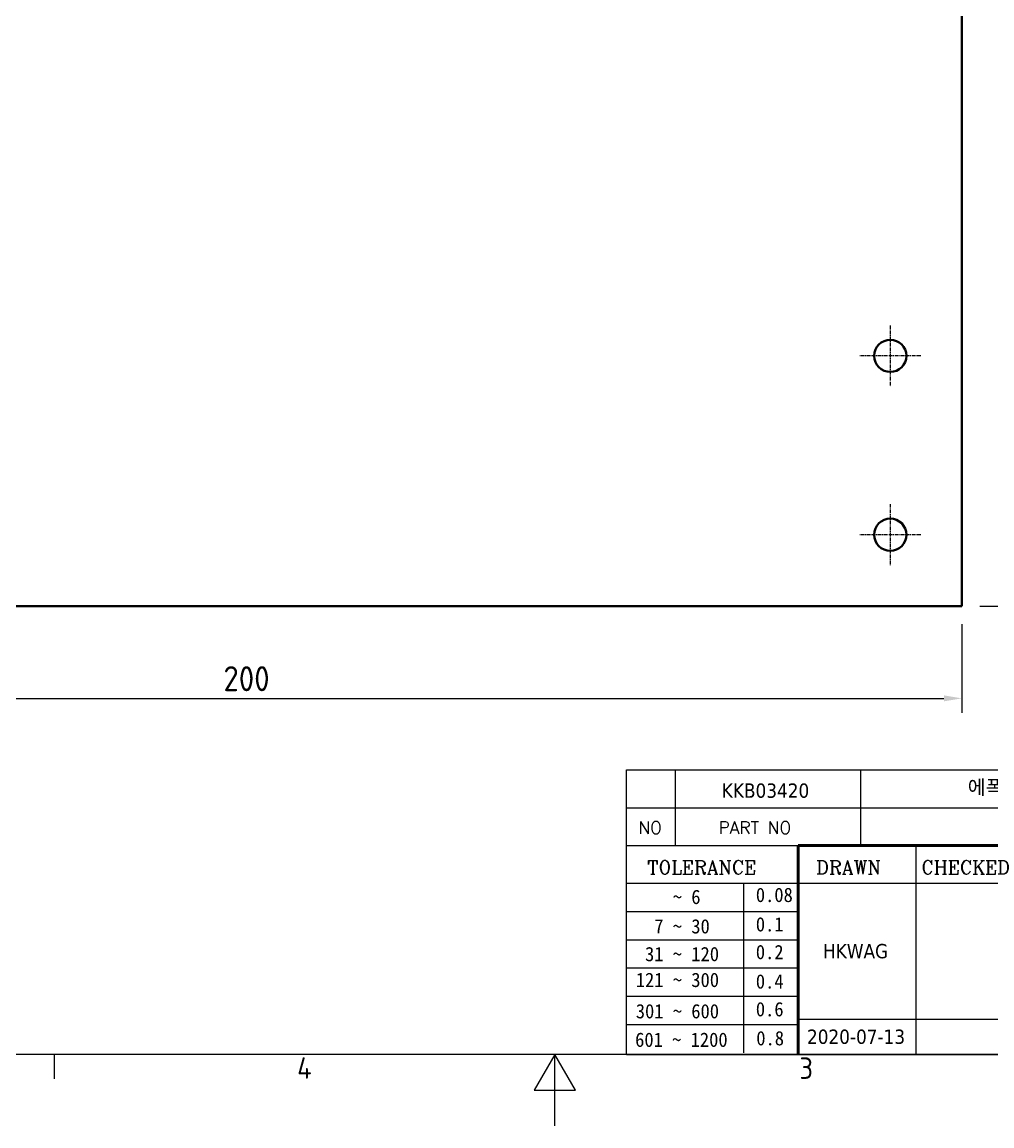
# Model space of a CAD drawing. Header units: millimetres. Extents: x 0 to 420, y 0 to 297.
# Drawn here: x 135.5 to 271.1, y 0 to 154.4 of the extents above; entities that cross this region are included whole.
import ezdxf
from ezdxf.enums import TextEntityAlignment as Align

# ---------------------------------------------------------------- set-up
doc = ezdxf.new("R2010")
doc.units = ezdxf.units.MM
doc.linetypes.add('CHAIN', pattern=[0.7087, 0.4724, -0.0591, 0.1181, -0.0591])
doc.layers.get('0').update_dxf_attribs({"color": 3, "lineweight": 25, "true_color": 0x00ff00})
for name, color, linetype, lineweight, true_color in [('가시적인 것(ISO)', 3, 'Continuous', 40, 0x00ff00), ('제목(ISO)', 5, 'Continuous', 50, 0x0000ff), ('중심 표식(ISO)', 1, 'Continuous', 25, 0xff0000), ('치수(ISO)', 2, 'Continuous', 25, 0xffff00)]:
    doc.layers.add(name, color=color, linetype=linetype, lineweight=lineweight, true_color=true_color)
doc.layers.add('경계(ISO)', color=7, linetype='Continuous', lineweight=25)
doc.layers.add('해치(ISO)', color=7, linetype='Continuous', lineweight=18)
doc.styles.add('HAN_291', font='')
doc.styles.add('HAN_370', font='', dxfattribs={"width": 2})
doc.styles.add('RC_284', font='ROMANC.shx')
doc.styles.add('RC_287', font='ROMANC.shx')
doc.styles.add('RC_292', font='ROMANC.shx')
doc.styles.add('ROMANT_294', font='romant.shx')
doc.styles.add('문자 텍스트_PSTEK_POSCO', font='isocp.shx')
doc.styles.add('치수 텍스트_PSTEK_POSCO', font='isocp.shx')
doc.styles.add('텍스트 스타일198', font='tahoma.ttf')
doc.styles.add('텍스트 스타일333', font='ROMANC.shx', dxfattribs={"width": 0.800000011920929})
doc.styles.get('HAN_291').set_extended_font_data('GulimChe')
doc.styles.get('HAN_370').set_extended_font_data('GulimChe')
doc.dimstyles.new('치수_PSTEK_POSCO', dxfattribs={"dimtxt": 3.5, "dimasz": 2.5, "dimexe": 2, "dimexo": 2.5, "dimgap": 1, "dimtad": 1, "dimrnd": 1e-08, "dimdsep": 46, "dimtxsty": '치수 텍스트_PSTEK_POSCO', "dimcen": 0.09, "dimdle": 10, "dimclrd": 7, "dimclre": 7, "dimclrt": 2, "dimadec": 1, "dimazin": 2, "dimtfac": 1, "dimtmove": 0, "dimatfit": 3, "dimfxl": 1, "dimtolj": 1, "dimlwd": -1, "dimlwe": -1, "dimarcsym": 0})

# ---------------------------------------------------------------- blocks, each defined once
blk = doc.blocks.new('경계 Default Border')
at = {"layer": '경계(ISO)'}
blk.add_line((140, 10), (140, 6.599999666213989), dxfattribs=at)
at = {"layer": '경계(ISO)', "flags": 128}
for points in [[(10, 10), (10, 287.0000076293945), (410, 287.0000076293945), (410, 10), (10, 10)], [(210, 0), (210, 10), (207.1132469177246, 5), (212.8867530822754, 5), (210, 10)]]:
    blk.add_lwpolyline(points, dxfattribs=at)
at = {"layer": '경계(ISO)', "color": 2, "true_color": 0xffff00, "char_height": 3.00000011920929, "attachment_point": 7, "style": '문자 텍스트_PSTEK_POSCO'}
for s, insert in [('4', (173.9734701308116, 6.59999988079071)), ('3', (244.1685395229535, 6.57139439638704))]:
    blk.add_mtext(s, dxfattribs=dict(at, insert=insert))
blk = doc.blocks.new('제목 블록 PSTEK')
at = {"true_color": 0x848484}
for points in [[(317.2195697678507, 17.0593801673321), (322.0326348870767, 21.62682475217465), (322.2781991042243, 21.94392121864296), (317.0471853425802, 16.97985676345368), (318.7512090904202, 16.1899260703855), (316.0018030350395, 12.71868385740789), (316.3356552234328, 13.00206718743325), (318.9235935156908, 16.2694494742633)], [(324.6615819988275, 19.45905590879572), (325.4196460989604, 19.45905590879572), (325.4196460989604, 20.11051724484596), (325.2419748254881, 20.11051724484596), (325.2419748254881, 19.60711530335299), (324.4839107253602, 19.60711530335299), (324.4839107253602, 15.3430047401139), (322.1623394187076, 15.3430047401139), (322.1623394187076, 15.19494534555726), (324.6615819988275, 15.19494534555726)], [(328.2914414389548, 19.45905590879572), (329.4054050004294, 19.45905590879572), (329.4054050004294, 20.11051724484596), (329.2277337269622, 20.11051724484596), (329.2277337269622, 19.60711530335299), (328.1137701654877, 19.60711530335299), (328.1137701654877, 18.25543873810179), (328.2914414389548, 18.25543873810179)], [(332.5088862584528, 20.1105172448466), (332.3312149849806, 20.1105172448466), (332.3312149849806, 18.99741471888368), (332.5088862584528, 19.11081371413894)], [(335.6156307331414, 20.11051724484596), (335.2535118015555, 20.11051724484596), (334.2514536401189, 19.30614745124769), (335.4855464857051, 15.3430047401139), (333.1954852176545, 15.3430047401139), (333.2478643833523, 15.19494534555726), (335.6632177591723, 15.19494534555726), (334.4291249135862, 19.15808805669106)], [(321.9846681452406, 19.60711530335299), (321.4042753185749, 19.60711530335299), (321.4042753185749, 19.45905590879572), (321.9846681452406, 19.45905590879572)], [(328.2914414389548, 17.41554667867274), (329.4054050004294, 17.41554667867274), (329.4054050004294, 18.10737934354514), (329.2277337269622, 18.10737934354514), (329.2277337269622, 17.56360607323003), (328.1137701654877, 17.56360607323003), (328.1137701654877, 15.9944660761648), (328.2914414389548, 15.9944660761648)], [(332.5088862584528, 16.92964231796647), (332.3312149849806, 17.43186301645164), (332.3312149849806, 15.3430047401139), (330.0369607660135, 15.3430047401139), (330.0369607660135, 15.19494534555726), (332.5088862584528, 15.19494534555726)], [(329.5356972676428, 15.8464066816075), (329.3580259941756, 15.8464066816075), (329.3580259941756, 15.3430047401139), (325.8342124037171, 15.3430047401139), (325.8342124037171, 15.19494534555726), (329.5356972676428, 15.19494534555726)]]:
    blk.add_hatch(color=252, dxfattribs=at).paths.add_polyline_path(points)
at = {"true_color": 0x0000ff}
blk.add_hatch(color=5, dxfattribs=at).paths.add_polyline_path([(321.6183518841322, 17.4193704504104), (319.5281351041078, 18.24969419629727), (322.4505835294948, 22.02344462252142), (317.2195697678507, 17.0593801673321), (318.9235935156908, 16.2694494742633), (316.1741874603099, 12.79820726128571)])
at = {"true_color": 0xff0000}
h = blk.add_hatch(color=1, dxfattribs=at)
edge = h.paths.add_edge_path(flags=0)
edge.add_line((314.2242174273352, 19.60711530335299), (314.2242174273352, 17.00126995915134))
edge.add_line((314.2242174273352, 17.00126995915134), (314.3485873187598, 17.00126995915134))
edge.add_arc((314.3485873187598, 17.6527312952023), 0.6514613360509371, 270, 360)
edge.add_line((315.0000486548106, 17.6527312952023), (315.0000486548106, 18.95565396730211))
edge.add_arc((314.3485873187598, 18.95565396730212), 0.6514613360508712, 0, 90)
edge.add_line((314.3485873187598, 19.60711530335299), (314.2242174273352, 19.60711530335299))
edge = h.paths.add_edge_path()
edge.add_arc((314.9847713324306, 18.28938669179658), 1.969189947606664, 269.9999999999959, 450)
edge.add_line((314.9847713324306, 20.25857663940318), (311.7664314776902, 20.25857663940324))
edge.add_line((311.7664314776902, 20.25857663940324), (311.7664314776902, 15.3430047401139))
edge.add_line((311.7664314776902, 15.3430047401139), (314.2242174273352, 15.3430047401139))
edge.add_line((314.2242174273352, 15.3430047401139), (314.2242174273352, 16.32019674418991))
edge.add_line((314.2242174273352, 16.32019674418991), (314.9847713324307, 16.32019674418991))
for points in [[(324.4839107253602, 19.60711530335299), (325.2419748254881, 19.60711530335299), (325.2419748254881, 20.25857663940324), (321.2266040451076, 20.25857663940324), (321.2266040451076, 19.60711530335299), (321.9846681452406, 19.60711530335299), (321.9846681452406, 15.3430047401139), (324.4839107253602, 15.3430047401139)], [(329.2277337269622, 20.25857663940324), (325.65654113025, 20.25857663940324), (325.65654113025, 15.3430047401139), (329.3580259941756, 15.3430047401139), (329.3580259941756, 15.9944660761648), (328.1137701654877, 15.9944660761648), (328.1137701654877, 17.56360607323003), (329.2277337269622, 17.56360607323003), (329.2277337269622, 18.25543873810179), (328.1137701654877, 18.25543873810179), (328.1137701654877, 19.60711530335299), (329.2277337269622, 19.60711530335299)], [(332.3312149849806, 20.25857663940324), (329.8592894925411, 20.25857663940324), (329.8592894925411, 15.3430047401139), (332.3312149849806, 15.3430047401139), (332.3312149849806, 17.4318630164523), (333.0701931098801, 15.3430047401139), (335.4855464857051, 15.3430047401139), (334.2514536401189, 19.30614745124769), (335.4379594596742, 20.25857663940324), (334.3071782107978, 20.25857663940324), (332.3312149849806, 18.99741471888304)]]:
    blk.add_hatch(color=1, dxfattribs=at).paths.add_polyline_path(points)
at = {"true_color": 0x848484}
h = blk.add_hatch(color=252, dxfattribs=at)
edge = h.paths.add_edge_path()
edge.add_arc((314.9847713324309, 18.28938669179657), 1.969189947606666, 270, 406.8278729790604)
edge.add_arc((315.1624426058984, 18.1413272972396), 1.969189947606962, -90, 53.560984836317004, ccw=False)
edge.add_line((315.1624426058984, 16.17213734963263), (314.4018887008024, 16.17213734963263))
edge.add_line((314.4018887008024, 16.17213734963263), (314.4018887008024, 15.19494534555726))
edge.add_line((314.4018887008024, 15.19494534555726), (311.9441027511573, 15.19494534555726))
edge.add_line((311.9441027511573, 15.19494534555726), (311.9441027511573, 15.3430047401139))
edge.add_line((311.9441027511573, 15.3430047401139), (314.2242174273352, 15.3430047401139))
edge.add_line((314.2242174273352, 15.3430047401139), (314.2242174273352, 16.32019674418991))
edge.add_line((314.2242174273352, 16.32019674418991), (314.9847713324309, 16.32019674418991))
h = blk.add_hatch(color=252, dxfattribs=at)
edge = h.paths.add_edge_path()
edge.add_line((314.4018887008024, 19.45905590879572), (314.5262585922315, 19.45905590879572))
edge.add_arc((314.5262585922314, 18.80759457274939), 0.6514613360463194, 60.4189348879147, 90.00000000000318, ccw=False)
edge.add_arc((314.3485873187602, 18.95565396730057), 0.6514613360524251, 39.96992292766206, 90.00000000009999)
edge.add_line((314.3485873187591, 19.60711530335307), (314.2242174273352, 19.60711530335298))
edge.add_line((314.2242174273352, 19.60711530335299), (314.2242174273352, 17.00126995915134))
edge.add_line((314.2242174273352, 17.00126995915134), (314.3485873187591, 17.00126995915134))
edge.add_arc((314.3485873187568, 17.652731295233), 0.6514613360816299, 270.0000000002, 274.6930825552478)
edge.add_line((314.4018887008024, 17.0034541317032), (314.4018887008024, 19.45905590879572))
at = {"layer": '해치(ISO)', "true_color": 0x27d1fc}
h = blk.add_hatch(color=140, dxfattribs=at)
edge = h.paths.add_edge_path()
edge.add_ellipse((330.3660919371412, 20.15576403068321), major_axis=(9.100907360794343, 0), ratio=0.4069904968023172, start_angle=301.3098473703837, end_angle=507.7436900681698)
edge.add_ellipse((331.5340919371412, 20.4634168429492), major_axis=(-9.82350664112931, 0), ratio=0.3942600559756514, start_angle=111.51207141178469, end_angle=334.47025347086895, ccw=False)
edge.add_line((335.1363447531188, 16.8601935978785), (335.0955236905705, 16.99119398620872))
at = {"color": 180, "true_color": 0x3f00ff}
for p, q in [((182.475792979055, 11.79100474011392), (182.4757929790549, 51.56524660363496)), ((182.4757929790549, 51.56524660363496), (372.4757929537551, 51.56524660363496)), ((189.2651435055721, 51.56524660363496), (189.2651435055722, 41.00524660363494)), ((215.2152739891528, 41.00524660363494), (215.2152739891528, 51.56524660363496)), ((280.8758854511282, 51.56524660363496), (280.8758854511282, 41.00524660363494)), ((310.0881549537552, 51.56524660363496), (310.0881549537553, 41.00524660363494)), ((316.9044520275131, 51.56524660363496), (316.9044520275127, 41.00524660363494)), ((338.4566026226726, 51.56524660363496), (338.4566026226727, 41.00524660363494)), ((372.4757929537551, 51.56524660363496), (372.4757929537551, 11.79100474011389)), ((182.475792979055, 46.2852466036349), (372.4757929537551, 46.28524660363492)), ((182.475792979055, 41.00524660363493), (206.451475290024, 41.00524660363493)), ((222.9401812389276, 11.79100474011392), (222.9401812389276, 41.00524660363494)), ((239.4288871878316, 11.79100474011392), (239.4288871878316, 41.00524660363494)), ((255.9175931367356, 11.79100474011392), (255.9175931367356, 41.00524660363494)), ((268.6918866058747, 41.00524660363494), (268.6918866058747, 30.44524660363498)), ((280.8758854511282, 41.00524660363494), (280.8758854511282, 25.16524660363502)), ((310.088154953755, 41.00524660363494), (310.088154953755, 11.79100474011392)), ((182.475792979055, 35.72524660363497), (206.451475290024, 35.72524660363497)), ((198.8621818849491, 12.02524660363491), (198.8621818849491, 35.72524660363497)), ((206.451475290024, 35.72524660363497), (372.4757929537551, 35.72524660363497)), ((182.475792979055, 31.77524660363492), (206.451475290024, 31.77524660363492)), ((255.917593136736, 30.44524660363498), (372.4757929537552, 30.44524660363501)), ((182.475792979055, 27.82524660363487), (206.451475290024, 27.82524660363487)), ((255.9175931367359, 25.16524660363502), (372.4757929537552, 25.165246603635)), ((268.6918866058744, 25.16524660363502), (268.6918866058744, 11.79100474011392)), ((182.475792979055, 23.87524660363505), (206.451475290024, 23.87524660363505)), ((182.475792979055, 19.92524660363478), (206.451475290024, 19.92524660363478)), ((255.9175931367359, 19.88524660363481), (310.0881549537553, 19.88524660363481)), ((182.475792979055, 15.97524660363496), (206.451475290024, 15.97524660363496)), ((206.451475290024, 16.74100474011396), (255.9175931367359, 16.74100474011396)), ((182.475792979055, 11.79100474011392), (372.4757929537551, 11.79100474011389))]:
    blk.add_line(p, q, dxfattribs=at)
at = {"color": 7, "lineweight": 50}
for p, q in [((206.4514752900237, 11.79100474011392), (206.4514752900237, 41.00524660363494)), ((206.451475290024, 41.00524660363494), (372.4757929537551, 41.00524660363496))]:
    blk.add_line(p, q, dxfattribs=at)
at = {"color": 7}
for p, q in [((322.2781991042243, 21.94392121864296), (317.0471853425802, 16.97985676345368)), ((322.4505835294948, 22.02344462252142), (317.2195697678507, 17.0593801673321)), ((317.2195697678507, 17.0593801673321), (322.0326348870767, 21.62682475217465)), ((319.5281351041078, 18.24969419629727), (322.4505835294948, 22.02344462252142)), ((322.0326348870767, 21.62682475217465), (322.2781991042243, 21.94392121864296)), ((311.7664314776902, 20.25900474011391), (311.7664314776902, 15.34300474011391)), ((314.9847713324309, 20.25857663940324), (311.7664314776902, 20.25857663940324)), ((314.9847713324309, 20.25857663940324), (311.7664314776902, 20.25857663940324)), ((311.7664314776902, 20.25857663940324), (311.7664314776902, 15.3430047401139)), ((325.2419748254881, 20.25857663940324), (321.2266040451076, 20.25857663940324)), ((321.2266040451076, 20.25857663940324), (321.2266040451076, 19.60711530335299)), ((325.2419748254881, 20.25857663940324), (321.2266040451076, 20.25857663940324)), ((321.2266040451076, 20.25857663940324), (321.2266040451076, 19.60711530335299)), ((325.2419748254881, 19.60711530335299), (325.2419748254881, 20.25857663940324)), ((325.2419748254881, 19.60711530335299), (325.2419748254881, 20.25857663940324)), ((325.4196460989604, 20.11051724484596), (325.2419748254881, 20.11051724484596)), ((325.2419748254881, 20.11051724484596), (325.2419748254881, 19.60711530335299)), ((325.4196460989604, 19.45905590879572), (325.4196460989604, 20.11051724484596)), ((329.2277337269622, 20.25857663940324), (325.65654113025, 20.25857663940324)), ((325.65654113025, 20.25857663940324), (325.65654113025, 15.3430047401139)), ((325.65654113025, 20.25857663940324), (325.65654113025, 15.3430047401139)), ((329.2277337269622, 20.25857663940324), (325.65654113025, 20.25857663940324)), ((329.2277337269622, 19.60711530335299), (329.2277337269622, 20.25857663940324)), ((329.2277337269622, 19.60711530335299), (329.2277337269622, 20.25857663940324)), ((329.4054050004294, 20.11051724484596), (329.2277337269622, 20.11051724484596)), ((329.2277337269622, 20.11051724484596), (329.2277337269622, 19.60711530335299)), ((329.4054050004294, 19.45905590879572), (329.4054050004294, 20.11051724484596)), ((332.3312149849806, 20.25857663940324), (329.8592894925411, 20.25857663940324)), ((329.8592894925411, 20.25857663940324), (329.8592894925411, 15.3430047401139)), ((329.8592894925411, 20.25857663940324), (329.8592894925411, 15.3430047401139)), ((332.3312149849806, 20.25857663940324), (329.8592894925411, 20.25857663940324)), ((334.3071782107978, 20.25857663940324), (332.3312149849806, 18.99741471888304)), ((332.3312149849806, 18.99741471888304), (332.3312149849806, 20.25857663940324)), ((334.3071782107978, 20.25857663940324), (332.3312149849806, 18.99741471888304)), ((332.3312149849806, 18.99741471888304), (332.3312149849806, 20.25857663940324)), ((332.5088862584528, 20.1105172448466), (332.3312149849806, 20.1105172448466)), ((332.3312149849806, 20.1105172448466), (332.3312149849806, 18.99741471888368)), ((332.5088862584528, 19.11081371413894), (332.5088862584528, 20.1105172448466)), ((334.2514536401189, 19.30614745124769), (335.4379594596742, 20.25857663940324)), ((334.2514536401189, 19.30614745124769), (335.4379594596742, 20.25857663940324)), ((335.2535118015555, 20.11051724484596), (334.2514536401189, 19.30614745124769)), ((335.4379594596742, 20.25857663940324), (334.3071782107978, 20.25857663940324)), ((335.4379594596742, 20.25857663940324), (334.3071782107978, 20.25857663940324)), ((334.4291249135862, 19.15808805669104), (335.6156307331414, 20.11051724484596)), ((335.6156307331414, 20.11051724484596), (335.2535118015555, 20.11051724484596)), ((314.2242174273352, 17.00126995915134), (314.2242174273352, 19.60711530335299)), ((314.2242174273352, 19.60711530335299), (314.3485873187591, 19.60711530335299)), ((314.3485873187591, 19.60711530335299), (314.2242174273352, 19.60711530335299)), ((314.2242174273352, 19.60711530335299), (314.2242174273352, 17.00126995915134)), ((314.2242174273352, 17.00126995915134), (314.2242174273352, 19.60711530335299)), ((314.2242174273352, 19.60711530335299), (314.3485873187591, 19.60711530335299)), ((314.4018887008024, 19.45905590879572), (314.5262585922314, 19.45905590879572)), ((314.4018887008024, 17.0034541317032), (314.4018887008024, 19.45905590879572)), ((315.0000486548106, 18.95565396730275), (315.0000486548106, 17.65273129520161)), ((315.0000486548106, 18.95565396730275), (315.0000486548106, 17.65273129520161)), ((321.2266040451076, 19.60711530335299), (321.9846681452406, 19.60711530335299)), ((321.2266040451076, 19.60711530335299), (321.9846681452406, 19.60711530335299)), ((321.4042753185749, 19.60711530335299), (321.4042753185749, 19.45905590879572)), ((321.9846681452406, 19.60711530335299), (321.4042753185749, 19.60711530335299)), ((321.4042753185749, 19.45905590879572), (321.9846681452406, 19.45905590879572)), ((321.9846681452406, 19.60711530335299), (321.9846681452406, 15.3430047401139)), ((321.9846681452406, 19.45905590879572), (321.9846681452406, 19.60711530335299)), ((321.9846681452406, 19.60711530335299), (321.9846681452406, 15.3430047401139)), ((324.4839107253602, 19.60711530335299), (325.2419748254881, 19.60711530335299)), ((324.4839107253602, 15.3430047401139), (324.4839107253602, 19.60711530335299)), ((325.2419748254881, 19.60711530335299), (324.4839107253602, 19.60711530335299)), ((324.4839107253602, 19.60711530335299), (324.4839107253602, 15.3430047401139)), ((324.4839107253602, 19.60711530335299), (325.2419748254881, 19.60711530335299)), ((324.4839107253602, 15.3430047401139), (324.4839107253602, 19.60711530335299)), ((324.6615819988275, 19.45905590879572), (325.4196460989604, 19.45905590879572)), ((324.6615819988275, 15.19494534555726), (324.6615819988275, 19.45905590879572)), ((328.1137701654877, 18.25543873810179), (328.1137701654877, 19.60711530335299)), ((328.1137701654877, 19.60711530335299), (329.2277337269622, 19.60711530335299)), ((329.2277337269622, 19.60711530335299), (328.1137701654877, 19.60711530335299)), ((328.1137701654877, 19.60711530335299), (328.1137701654877, 18.25543873810179)), ((328.1137701654877, 18.25543873810179), (328.1137701654877, 19.60711530335299)), ((328.1137701654877, 19.60711530335299), (329.2277337269622, 19.60711530335299)), ((328.2914414389548, 18.25543873810179), (328.2914414389548, 19.45905590879572)), ((328.2914414389548, 19.45905590879572), (329.4054050004294, 19.45905590879572)), ((332.3312149849806, 18.99741471888368), (332.5088862584528, 19.11081371413894)), ((335.4855464857051, 15.3430047401139), (334.2514536401189, 19.30614745124769)), ((334.2514536401189, 19.30614745124769), (335.4855464857051, 15.3430047401139)), ((335.4855464857051, 15.3430047401139), (334.2514536401189, 19.30614745124769)), ((335.6632177591723, 15.19494534555726), (334.4291249135862, 19.15808805669104)), ((314.3485873187591, 17.00126995915134), (314.2242174273352, 17.00126995915134)), ((314.2242174273352, 17.00126995915134), (314.3485873187591, 17.00126995915134)), ((314.3485873187591, 17.00126995915134), (314.2242174273352, 17.00126995915134)), ((316.1741874603099, 12.79820726128571), (321.6183518841322, 17.4193704504104)), ((317.0471853425802, 16.97985676345368), (318.7512090904202, 16.1899260703855)), ((318.9235935156908, 16.2694494742633), (317.2195697678507, 17.0593801673321)), ((317.2195697678507, 17.0593801673321), (318.9235935156908, 16.2694494742633)), ((321.6183518841322, 17.4193704504104), (319.5281351041078, 18.24969419629727)), ((329.2277337269622, 18.25543873810179), (328.1137701654877, 18.25543873810179)), ((328.1137701654877, 18.25543873810179), (328.2914414389548, 18.25543873810179)), ((329.2277337269622, 18.25543873810179), (328.1137701654877, 18.25543873810179)), ((328.1137701654877, 17.56360607323003), (329.2277337269622, 17.56360607323003)), ((328.1137701654877, 15.9944660761648), (328.1137701654877, 17.56360607323003)), ((329.2277337269622, 17.56360607323003), (328.1137701654877, 17.56360607323003)), ((328.1137701654877, 17.56360607323003), (328.1137701654877, 15.9944660761648)), ((328.1137701654877, 17.56360607323003), (329.2277337269622, 17.56360607323003)), ((328.1137701654877, 15.9944660761648), (328.1137701654877, 17.56360607323003)), ((328.2914414389548, 15.9944660761648), (328.2914414389548, 17.41554667867274)), ((328.2914414389548, 17.41554667867274), (329.4054050004294, 17.41554667867274)), ((329.2277337269622, 17.56360607323003), (329.2277337269622, 18.25543873810179)), ((329.2277337269622, 17.56360607323003), (329.2277337269622, 18.25543873810179)), ((329.4054050004294, 18.10737934354514), (329.2277337269622, 18.10737934354514)), ((329.2277337269622, 18.10737934354514), (329.2277337269622, 17.56360607323003)), ((329.4054050004294, 17.41554667867274), (329.4054050004294, 18.10737934354514)), ((332.3312149849806, 17.4318630164523), (333.0701931098801, 15.3430047401139)), ((332.3312149849806, 15.3430047401139), (332.3312149849806, 17.4318630164523)), ((332.5088862584528, 16.92964231796647), (332.3312149849806, 17.43186301645164)), ((332.3312149849806, 17.43186301645164), (332.3312149849806, 15.3430047401139)), ((332.3312149849806, 17.4318630164523), (333.0701931098801, 15.3430047401139)), ((332.3312149849806, 15.3430047401139), (332.3312149849806, 17.4318630164523)), ((345.0447381189468, 17.50375595811051), (344.9867755289346, 17.689895936919)), ((314.2242174273352, 16.32019674418991), (314.9847713324309, 16.32019674418991)), ((314.2242174273352, 15.3430047401139), (314.2242174273352, 16.32019674418991)), ((314.9847713324309, 16.32019674418991), (314.2242174273352, 16.32019674418991)), ((314.2242174273352, 16.32019674418991), (314.2242174273352, 15.3430047401139)), ((314.2242174273352, 16.32019674418991), (314.9847713324309, 16.32019674418991)), ((314.2242174273352, 15.3430047401139), (314.2242174273352, 16.32019674418991)), ((314.4018887008024, 16.17213734963263), (315.162442605898, 16.17213734963263)), ((314.4018887008024, 15.19494534555726), (314.4018887008024, 16.17213734963263)), ((318.7512090904202, 16.1899260703855), (316.0018030350395, 12.71868385740789)), ((318.9235935156908, 16.2694494742633), (316.1741874603099, 12.79820726128571)), ((316.3356552234328, 13.00206718743325), (318.9235935156908, 16.2694494742633)), ((329.3580259941756, 15.9944660761648), (328.1137701654877, 15.9944660761648)), ((328.1137701654877, 15.9944660761648), (328.2914414389548, 15.9944660761648)), ((329.3580259941756, 15.9944660761648), (328.1137701654877, 15.9944660761648)), ((329.3580259941756, 15.3430047401139), (329.3580259941756, 15.9944660761648)), ((329.3580259941756, 15.3430047401139), (329.3580259941756, 15.9944660761648)), ((329.5356972676428, 15.8464066816075), (329.3580259941756, 15.8464066816075)), ((329.3580259941756, 15.8464066816075), (329.3580259941756, 15.3430047401139)), ((329.5356972676428, 15.19494534555726), (329.5356972676428, 15.8464066816075)), ((332.5088862584528, 15.19494534555726), (332.5088862584528, 16.92964231796647)), ((311.7664314776902, 15.3430047401139), (314.2242174273352, 15.3430047401139)), ((311.7664314776902, 15.3430047401139), (314.2242174273352, 15.3430047401139)), ((314.2242174273352, 15.3430047401139), (311.9441027511573, 15.3430047401139)), ((311.9441027511573, 15.3430047401139), (311.9441027511573, 15.19494534555726)), ((311.9441027511573, 15.19494534555726), (314.4018887008024, 15.19494534555726)), ((321.9846681452406, 15.3430047401139), (324.4839107253602, 15.3430047401139)), ((321.9846681452406, 15.3430047401139), (324.4839107253602, 15.3430047401139)), ((324.4839107253602, 15.3430047401139), (322.1623394187076, 15.3430047401139)), ((322.1623394187076, 15.3430047401139), (322.1623394187076, 15.19494534555726)), ((322.1623394187076, 15.19494534555726), (324.6615819988275, 15.19494534555726)), ((325.65654113025, 15.3430047401139), (329.3580259941756, 15.3430047401139)), ((325.65654113025, 15.3430047401139), (329.3580259941756, 15.3430047401139)), ((329.3580259941756, 15.3430047401139), (325.8342124037171, 15.3430047401139)), ((325.8342124037171, 15.3430047401139), (325.8342124037171, 15.19494534555726)), ((325.8342124037171, 15.19494534555726), (329.5356972676428, 15.19494534555726)), ((329.8592894925411, 15.3430047401139), (332.3312149849806, 15.3430047401139)), ((329.8592894925411, 15.3430047401139), (332.3312149849806, 15.3430047401139)), ((332.3312149849806, 15.3430047401139), (330.0369607660135, 15.3430047401139)), ((330.0369607660135, 15.3430047401139), (330.0369607660135, 15.19494534555726)), ((330.0369607660135, 15.19494534555726), (332.5088862584528, 15.19494534555726)), ((333.0701931098801, 15.3430047401139), (335.4855464857051, 15.3430047401139)), ((333.0701931098801, 15.3430047401139), (335.4855464857051, 15.3430047401139)), ((335.4855464857051, 15.3430047401139), (333.1954852176545, 15.3430047401139)), ((333.1954852176545, 15.3430047401139), (333.2478643833523, 15.19494534555726)), ((333.2478643833523, 15.19494534555726), (335.6632177591723, 15.19494534555726)), ((316.0018030350395, 12.71868385740789), (316.3356552234328, 13.00206718743325))]:
    blk.add_line(p, q, dxfattribs=at)
at = {"color": 5, "true_color": 0x0000ff}
for p, q in [((322.4505835294948, 22.02344462252142), (317.2195697678507, 17.0593801673321)), ((319.5281351041078, 18.24969419629727), (322.4505835294948, 22.02344462252142)), ((316.1741874603099, 12.79820726128571), (321.6183518841322, 17.4193704504104)), ((317.2195697678507, 17.0593801673321), (318.9235935156908, 16.2694494742633)), ((321.6183518841322, 17.4193704504104), (319.5281351041078, 18.24969419629727)), ((318.9235935156908, 16.2694494742633), (316.1741874603099, 12.79820726128571))]:
    blk.add_line(p, q, dxfattribs=at)
at = {"color": 1, "true_color": 0xff0000}
for p, q in [((314.9847713324309, 20.25857663940324), (311.7664314776902, 20.25857663940324)), ((311.7664314776902, 20.25857663940324), (311.7664314776902, 15.3430047401139)), ((325.2419748254881, 20.25857663940324), (321.2266040451076, 20.25857663940324)), ((321.2266040451076, 20.25857663940324), (321.2266040451076, 19.60711530335299)), ((325.2419748254881, 19.60711530335299), (325.2419748254881, 20.25857663940324)), ((329.2277337269622, 20.25857663940324), (325.65654113025, 20.25857663940324)), ((325.65654113025, 20.25857663940324), (325.65654113025, 15.3430047401139)), ((329.2277337269622, 19.60711530335299), (329.2277337269622, 20.25857663940324)), ((332.3312149849806, 20.25857663940324), (329.8592894925411, 20.25857663940324)), ((329.8592894925411, 20.25857663940324), (329.8592894925411, 15.3430047401139)), ((334.3071782107978, 20.25857663940324), (332.3312149849806, 18.99741471888304)), ((332.3312149849806, 18.99741471888304), (332.3312149849806, 20.25857663940324)), ((334.2514536401189, 19.30614745124769), (335.4379594596742, 20.25857663940324)), ((335.4379594596742, 20.25857663940324), (334.3071782107978, 20.25857663940324)), ((314.2242174273352, 17.00126995915134), (314.2242174273352, 19.60711530335299)), ((314.2242174273352, 19.60711530335299), (314.3485873187591, 19.60711530335299)), ((315.0000486548106, 18.95565396730275), (315.0000486548106, 17.65273129520161)), ((321.2266040451076, 19.60711530335299), (321.9846681452406, 19.60711530335299)), ((321.9846681452406, 19.60711530335299), (321.9846681452406, 15.3430047401139)), ((324.4839107253602, 19.60711530335299), (325.2419748254881, 19.60711530335299)), ((324.4839107253602, 15.3430047401139), (324.4839107253602, 19.60711530335299)), ((328.1137701654877, 18.25543873810179), (328.1137701654877, 19.60711530335299)), ((328.1137701654877, 19.60711530335299), (329.2277337269622, 19.60711530335299)), ((335.4855464857051, 15.3430047401139), (334.2514536401189, 19.30614745124769)), ((314.3485873187591, 17.00126995915134), (314.2242174273352, 17.00126995915134)), ((329.2277337269622, 18.25543873810179), (328.1137701654877, 18.25543873810179)), ((328.1137701654877, 17.56360607323003), (329.2277337269622, 17.56360607323003)), ((328.1137701654877, 15.9944660761648), (328.1137701654877, 17.56360607323003)), ((329.2277337269622, 17.56360607323003), (329.2277337269622, 18.25543873810179)), ((332.3312149849806, 17.4318630164523), (333.0701931098801, 15.3430047401139)), ((332.3312149849806, 15.3430047401139), (332.3312149849806, 17.4318630164523)), ((314.2242174273352, 16.32019674418991), (314.9847713324309, 16.32019674418991)), ((314.2242174273352, 15.3430047401139), (314.2242174273352, 16.32019674418991)), ((329.3580259941756, 15.9944660761648), (328.1137701654877, 15.9944660761648)), ((329.3580259941756, 15.3430047401139), (329.3580259941756, 15.9944660761648)), ((311.7664314776902, 15.3430047401139), (314.2242174273352, 15.3430047401139)), ((321.9846681452406, 15.3430047401139), (324.4839107253602, 15.3430047401139)), ((325.65654113025, 15.3430047401139), (329.3580259941756, 15.3430047401139)), ((329.8592894925411, 15.3430047401139), (332.3312149849806, 15.3430047401139)), ((333.0701931098801, 15.3430047401139), (335.4855464857051, 15.3430047401139))]:
    blk.add_line(p, q, dxfattribs=at)
at = {"color": 7}
for centre, radius, start, end in [((314.9847713324309, 18.28938669179658), 1.969189947606665, 270, 90), ((314.9847713324309, 18.28938669179658), 1.969189947606665, 270, 90), ((314.3485873187598, 18.95565396730211), 0.6514613360508712, 0, 90), ((314.3485873187602, 18.95565396730057), 0.6514613360524251, 39.96992292766117, 90), ((314.3485873187598, 18.95565396730212), 0.6514613360508712, 0, 90), ((314.5262585922314, 18.80759457274939), 0.6514613360463193, 60.41893488791137, 90), ((314.9847713324307, 18.2893866917965), 1.969189947606594, 270, 46.82787297909833), ((315.1624426058984, 18.1413272972396), 1.969189947606961, 270, 53.56098483636067), ((314.3485873187597, 17.65273129520228), 0.6514613360509381, 270, 0), ((314.3485873187598, 17.6527312952023), 0.6514613360509381, 270, 0), ((314.3485873187568, 17.652731295233), 0.6514613360816299, 270, 274.6930825552478)]:
    blk.add_arc(centre, radius, start, end, dxfattribs=at)
at = {"color": 1, "true_color": 0xff0000}
for centre, radius, start, end in [((314.9847713324309, 18.28938669179657), 1.969189947606665, 270, 90), ((314.3485873187598, 18.95565396730211), 0.6514613360508712, 0, 90), ((314.3485873187598, 17.6527312952023), 0.6514613360509381, 270, 0)]:
    blk.add_arc(centre, radius, start, end, dxfattribs=at)
at = {"layer": '제목(ISO)', "lineweight": 18}
blk.add_line((182.475792979055, 35.72500474011393), (182.475792979055, 11.79100474011392), dxfattribs=at)
at = {"layer": '제목(ISO)'}
for p, q in [((322.2781991042243, 21.94392121864296), (317.0471853425802, 16.97985676345368)), ((322.4505835294948, 22.02344462252142), (317.2195697678507, 17.0593801673321)), ((317.2195697678507, 17.0593801673321), (322.0326348870767, 21.62682475217465)), ((319.5281351041078, 18.24969419629727), (322.4505835294948, 22.02344462252142)), ((322.0326348870767, 21.62682475217465), (322.2781991042243, 21.94392121864296)), ((314.9847713324306, 20.25857663940324), (311.7664314776902, 20.25857663940324)), ((311.7664314776902, 20.25857663940324), (311.7664314776902, 15.3430047401139)), ((325.2419748254881, 20.25857663940324), (321.2266040451076, 20.25857663940324)), ((321.2266040451076, 20.25857663940324), (321.2266040451076, 19.60711530335299)), ((325.2419748254881, 19.60711530335299), (325.2419748254881, 20.25857663940324)), ((325.4196460989604, 20.11051724484596), (325.2419748254881, 20.11051724484596)), ((325.2419748254881, 20.11051724484596), (325.2419748254881, 19.60711530335299)), ((325.4196460989604, 19.45905590879572), (325.4196460989604, 20.11051724484596)), ((329.2277337269622, 20.25857663940324), (325.65654113025, 20.25857663940324)), ((325.65654113025, 20.25857663940324), (325.65654113025, 15.3430047401139)), ((329.2277337269622, 19.60711530335299), (329.2277337269622, 20.25857663940324)), ((329.4054050004294, 20.11051724484596), (329.2277337269622, 20.11051724484596)), ((329.2277337269622, 20.11051724484596), (329.2277337269622, 19.60711530335299)), ((329.4054050004294, 19.45905590879572), (329.4054050004294, 20.11051724484596)), ((332.3312149849806, 20.25857663940324), (329.8592894925411, 20.25857663940324)), ((329.8592894925411, 20.25857663940324), (329.8592894925411, 15.3430047401139)), ((334.3071782107978, 20.25857663940324), (332.3312149849806, 18.99741471888304)), ((332.3312149849806, 18.99741471888304), (332.3312149849806, 20.25857663940324)), ((332.5088862584528, 20.1105172448466), (332.3312149849806, 20.1105172448466)), ((332.3312149849806, 20.1105172448466), (332.3312149849806, 18.99741471888368)), ((332.5088862584528, 19.11081371413894), (332.5088862584528, 20.1105172448466)), ((334.2514536401189, 19.30614745124769), (335.4379594596742, 20.25857663940324)), ((335.2535118015555, 20.11051724484596), (334.2514536401189, 19.30614745124769)), ((335.4379594596742, 20.25857663940324), (334.3071782107978, 20.25857663940324)), ((334.4291249135862, 19.15808805669106), (335.6156307331414, 20.11051724484596)), ((335.6156307331414, 20.11051724484596), (335.2535118015555, 20.11051724484596)), ((314.2242174273352, 17.00126995915134), (314.2242174273352, 19.60711530335299)), ((314.2242174273352, 19.60711530335299), (314.3485873187598, 19.60711530335299)), ((314.3485873187591, 19.60711530335299), (314.2242174273352, 19.60711530335299)), ((314.2242174273352, 19.60711530335299), (314.2242174273352, 17.00126995915134)), ((314.4018887008024, 19.45905590879572), (314.5262585922314, 19.45905590879572)), ((314.4018887008024, 17.0034541317032), (314.4018887008024, 19.45905590879572)), ((315.0000486548106, 18.95565396730211), (315.0000486548106, 17.6527312952023)), ((321.2266040451076, 19.60711530335299), (321.9846681452406, 19.60711530335299)), ((321.9846681452406, 19.60711530335299), (321.4042753185749, 19.60711530335299)), ((321.4042753185749, 19.60711530335299), (321.4042753185749, 19.45905590879572)), ((321.4042753185749, 19.45905590879572), (321.9846681452406, 19.45905590879572)), ((321.9846681452406, 19.60711530335299), (321.9846681452406, 15.3430047401139)), ((321.9846681452406, 19.45905590879572), (321.9846681452406, 19.60711530335299)), ((324.4839107253602, 19.60711530335299), (325.2419748254881, 19.60711530335299)), ((324.4839107253602, 15.3430047401139), (324.4839107253602, 19.60711530335299)), ((325.2419748254881, 19.60711530335299), (324.4839107253602, 19.60711530335299)), ((324.4839107253602, 19.60711530335299), (324.4839107253602, 15.3430047401139)), ((324.6615819988275, 19.45905590879572), (325.4196460989604, 19.45905590879572)), ((324.6615819988275, 15.19494534555726), (324.6615819988275, 19.45905590879572)), ((328.1137701654877, 18.25543873810179), (328.1137701654877, 19.60711530335299)), ((328.1137701654877, 19.60711530335299), (329.2277337269622, 19.60711530335299)), ((329.2277337269622, 19.60711530335299), (328.1137701654877, 19.60711530335299)), ((328.1137701654877, 19.60711530335299), (328.1137701654877, 18.25543873810179)), ((328.2914414389548, 19.45905590879572), (329.4054050004294, 19.45905590879572)), ((328.2914414389548, 18.25543873810179), (328.2914414389548, 19.45905590879572)), ((332.3312149849806, 18.99741471888368), (332.5088862584528, 19.11081371413894)), ((335.4855464857051, 15.3430047401139), (334.2514536401189, 19.30614745124769)), ((334.2514536401189, 19.30614745124769), (335.4855464857051, 15.3430047401139)), ((335.6632177591723, 15.19494534555726), (334.4291249135862, 19.15808805669106)), ((314.3485873187598, 17.00126995915134), (314.2242174273352, 17.00126995915134)), ((314.2242174273352, 17.00126995915134), (314.3485873187591, 17.00126995915134)), ((316.1741874603099, 12.79820726128571), (321.6183518841322, 17.4193704504104)), ((317.0471853425802, 16.97985676345368), (318.7512090904202, 16.1899260703855)), ((317.2195697678507, 17.0593801673321), (318.9235935156908, 16.2694494742633)), ((318.9235935156908, 16.2694494742633), (317.2195697678507, 17.0593801673321)), ((321.6183518841322, 17.4193704504104), (319.5281351041078, 18.24969419629727)), ((329.2277337269622, 18.25543873810179), (328.1137701654877, 18.25543873810179)), ((328.1137701654877, 18.25543873810179), (328.2914414389548, 18.25543873810179)), ((328.1137701654877, 15.9944660761648), (328.1137701654877, 17.56360607323003)), ((328.1137701654877, 17.56360607323003), (329.2277337269622, 17.56360607323003)), ((329.2277337269622, 17.56360607323003), (328.1137701654877, 17.56360607323003)), ((328.1137701654877, 17.56360607323003), (328.1137701654877, 15.9944660761648)), ((328.2914414389548, 17.41554667867274), (329.4054050004294, 17.41554667867274)), ((328.2914414389548, 15.9944660761648), (328.2914414389548, 17.41554667867274)), ((329.2277337269622, 17.56360607323003), (329.2277337269622, 18.25543873810179)), ((329.4054050004294, 18.10737934354514), (329.2277337269622, 18.10737934354514)), ((329.2277337269622, 18.10737934354514), (329.2277337269622, 17.56360607323003)), ((329.4054050004294, 17.41554667867274), (329.4054050004294, 18.10737934354514)), ((332.3312149849806, 15.3430047401139), (332.3312149849806, 17.4318630164523)), ((332.3312149849806, 17.4318630164523), (333.0701931098801, 15.3430047401139)), ((332.5088862584528, 16.92964231796647), (332.3312149849806, 17.43186301645164)), ((332.3312149849806, 17.43186301645164), (332.3312149849806, 15.3430047401139)), ((314.2242174273352, 15.3430047401139), (314.2242174273352, 16.32019674418991)), ((314.2242174273352, 16.32019674418991), (314.9847713324307, 16.32019674418991)), ((314.9847713324309, 16.32019674418991), (314.2242174273352, 16.32019674418991)), ((314.2242174273352, 16.32019674418991), (314.2242174273352, 15.3430047401139)), ((314.4018887008024, 15.19494534555726), (314.4018887008024, 16.17213734963263)), ((314.4018887008024, 16.17213734963263), (315.1624426058984, 16.17213734963263)), ((318.7512090904202, 16.1899260703855), (316.0018030350395, 12.71868385740789)), ((318.9235935156908, 16.2694494742633), (316.1741874603099, 12.79820726128571)), ((316.3356552234328, 13.00206718743325), (318.9235935156908, 16.2694494742633)), ((329.3580259941756, 15.9944660761648), (328.1137701654877, 15.9944660761648)), ((328.1137701654877, 15.9944660761648), (328.2914414389548, 15.9944660761648)), ((329.3580259941756, 15.3430047401139), (329.3580259941756, 15.9944660761648)), ((329.5356972676428, 15.8464066816075), (329.3580259941756, 15.8464066816075)), ((329.3580259941756, 15.8464066816075), (329.3580259941756, 15.3430047401139)), ((329.5356972676428, 15.19494534555726), (329.5356972676428, 15.8464066816075)), ((332.5088862584528, 15.19494534555726), (332.5088862584528, 16.92964231796647)), ((311.7664314776902, 15.3430047401139), (314.2242174273352, 15.3430047401139)), ((314.2242174273352, 15.3430047401139), (311.9441027511573, 15.3430047401139)), ((311.9441027511573, 15.3430047401139), (311.9441027511573, 15.19494534555726)), ((311.9441027511573, 15.19494534555726), (314.4018887008024, 15.19494534555726)), ((321.9846681452406, 15.3430047401139), (324.4839107253602, 15.3430047401139)), ((324.4839107253602, 15.3430047401139), (322.1623394187076, 15.3430047401139)), ((322.1623394187076, 15.3430047401139), (322.1623394187076, 15.19494534555726)), ((322.1623394187076, 15.19494534555726), (324.6615819988275, 15.19494534555726)), ((325.65654113025, 15.3430047401139), (329.3580259941756, 15.3430047401139)), ((329.3580259941756, 15.3430047401139), (325.8342124037171, 15.3430047401139)), ((325.8342124037171, 15.3430047401139), (325.8342124037171, 15.19494534555726)), ((325.8342124037171, 15.19494534555726), (329.5356972676428, 15.19494534555726)), ((329.8592894925411, 15.3430047401139), (332.3312149849806, 15.3430047401139)), ((332.3312149849806, 15.3430047401139), (330.0369607660135, 15.3430047401139)), ((330.0369607660135, 15.3430047401139), (330.0369607660135, 15.19494534555726)), ((330.0369607660135, 15.19494534555726), (332.5088862584528, 15.19494534555726)), ((333.0701931098801, 15.3430047401139), (335.4855464857051, 15.3430047401139)), ((335.4855464857051, 15.3430047401139), (333.1954852176545, 15.3430047401139)), ((333.1954852176545, 15.3430047401139), (333.2478643833523, 15.19494534555726)), ((333.2478643833523, 15.19494534555726), (335.6632177591723, 15.19494534555726)), ((316.0018030350395, 12.71868385740789), (316.3356552234328, 13.00206718743325))]:
    blk.add_line(p, q, dxfattribs=at)
at = {"layer": '제목(ISO)', "color": 4, "true_color": 0x00ffff}
blk.add_line((335.1363447531188, 16.8601935978785), (335.0955236905705, 16.99119398620872), dxfattribs=at)
at = {"layer": '제목(ISO)'}
for centre, radius, start, end in [((314.9847713324306, 18.28938669179658), 1.969189947606664, 46.82787297909431, 90), ((314.3485873187598, 18.95565396730212), 0.6514613360508712, 0, 90), ((314.3485873187602, 18.95565396730057), 0.6514613360524251, 39.96992292766117, 90), ((314.5262585922314, 18.80759457274939), 0.6514613360463193, 60.41893488791137, 90), ((314.9847713324307, 18.2893866917965), 1.969189947606594, 270, 46.82787297909833), ((314.9847713324309, 18.28938669179657), 1.969189947606666, 270, 46.8278729790603), ((315.1624426058984, 18.1413272972396), 1.969189947606962, 270, 53.56098483631701), ((314.3485873187598, 17.6527312952023), 0.6514613360509371, 270, 0), ((314.3485873187568, 17.652731295233), 0.6514613360816299, 270, 274.6930825552478)]:
    blk.add_arc(centre, radius, start, end, dxfattribs=at)
at = {"layer": '제목(ISO)', "color": 4, "true_color": 0x00ffff}
for centre, major_axis, ratio, start_param, end_param in [((331.5340919371412, 20.4634168429492), (9.82350664112931, 0), 0.3942600559756514, 5.087845455444478, 8.97919982663645), ((330.3660919371412, 20.15576403068321), (9.100907360794343, 0), 0.4069904968023172, 5.258848905294775, 8.861799147915196)]:
    blk.add_ellipse(centre, major_axis=major_axis, ratio=ratio, start_param=start_param, end_param=end_param, dxfattribs=at)
at = {"color": 2, "true_color": 0xffff00}
for s, height, style, p in [('NO', 1.742399930953979, 'RC_284', (184.135398793432, 42.62317362549192)), ('PART NO', 1.742399930953979, 'RC_284', (195.3359407378685, 42.62317362549192)), ('DESCRIPTION', 1.742399930953979, 'RC_284', (240.4025565652523, 42.62317362549192)), ("Q'TY", 1.742399930953979, 'RC_284', (310.1440786515383, 42.62317362549192)), ('COLOR/FINISH', 1.742399930953979, 'RC_284', (317.7725341324144, 42.62317362549192)), ('REMARK', 1.742399930953979, 'RC_284', (348.346649953877, 42.62317362549192)), (' TOLERANCE', 1.899999976158142, 'RC_287', (184.0872874387979, 37.00893196870329)), ('DRAWN', 1.899999976158142, 'RC_287', (208.9766620976279, 37.00893196870329)), ('CHECKED', 1.899999976158142, 'RC_287', (223.6856844514997, 37.00893196870329)), ('APPROVED', 1.899999976158142, 'RC_287', (239.7795453577791, 37.00893196870329)), ('UNIT', 1.742399930953979, 'RC_284', (259.1652673287452, 37.34317362549218)), ('SCALE', 1.742399930953979, 'RC_284', (270.2934779252897, 37.34317362549218)), ('MODEL NAME', 2.178000062704086, 'RC_292', (284.096330289083, 37.25462520371384)), ('    ~ 6', 2.000000029802322, 'HAN_291', (183.7721304966814, 32.8176515608431)), ('0.08', 2.000000029802322, 'HAN_291', (200.5467345600617, 33.09873600004101)), ('PART NAME', 2.178000062704086, 'RC_292', (285.1416959765849, 32.03045329421792)), ('mm', 1.742399930953979, 'RC_284', (259.6505418159997, 32.3543089683787)), ('0.1', 2.000000029802322, 'HAN_291', (200.5467345600617, 28.98646558742206)), ('  7 ~ 30', 2.000000029802322, 'HAN_291', (183.7721304966814, 28.70538114822415)), (' DWG NO.', 2.178000062704086, 'RC_292', (284.8124284083233, 26.75045329421772)), (' 31 ~ 120', 2.000000029802322, 'HAN_291', (183.7721304966814, 24.82628181916237)), ('0.2', 2.000000029802322, 'HAN_291', (200.5467345600617, 25.10736625836028)), ('121 ~ 300', 2.000000029802322, 'HAN_291', (183.7721304966814, 21.21401206133254)), ('SIZE', 1.742399930953979, 'RC_284', (259.1652673287452, 21.69497768947366)), ('REFERENCE', 2.178000062704086, 'RC_292', (278.2741065029841, 21.43214925458022)), ('0.4', 2.000000029802322, 'HAN_291', (200.5467345600617, 20.99509650053045)), ('301 ~ 600', 2.000000029802322, 'HAN_291', (183.7721304966814, 16.83491273227077)), ('0.6', 2.000000029802322, 'HAN_291', (200.5467345600617, 17.11599717146868)), ('601 ~ 1200', 2.000000029802322, 'HAN_291', (183.6802025156883, 12.84759660881125)), ('0.8', 2.000000029802322, 'HAN_291', (200.6097246063884, 13.05732192299702))]:
    blk.add_text(s, height=height, dxfattribs=dict(at, style=style)).set_placement(p)
at = {"color": 2, "true_color": 0xffff00, "style": 'RC_284'}
blk.add_text('MATERIAL', height=1.742399930953979, dxfattribs=at).set_placement((295.4820202024417, 43.64524660363492), align=Align.MIDDLE_CENTER)
at = {"color": 7, "style": '텍스트 스타일333', "width": 0.7999999523162842}
blk.add_text('N/S', height=2.000000029802322, dxfattribs=at).set_placement((274.7838860285014, 33.08524660363496), align=Align.MIDDLE_CENTER)
at = {"color": 2, "true_color": 0xffff00, "style": '텍스트 스타일333', "width": 0.7999999523162842}
blk.add_text('3rd ANGLE PROJ.', height=2.000000029802322, dxfattribs=at).set_placement((256.8430306642954, 26.76148381654429))
at = {"color": 7, "style": 'ROMANT_294'}
for s, p in [('POWER', (342.82727231297, 20.97115304607566)), ('SYSTEM', (342.82727231297, 17.3284636719184)), ('TECHNOLOGY', (342.82727231297, 13.57194088644453))]:
    blk.add_text(s, height=2.700000107288361, dxfattribs=at).set_placement(p)
at = {"color": 7, "insert": (320.8519732224835, 14.21236326823155), "char_height": 1.400000005960464, "attachment_point": 1, "line_spacing_factor": 0.3319999873638153, "style": 'HAN_370'}
blk.add_mtext('\\fHY견고딕|b0|i0;\\H1.4000;피에스텍', dxfattribs=at)
at = {"layer": '제목(ISO)', "color": 7, "style": '텍스트 스타일198'}
for tag, p in [('부품_번호_001', (195.7903726437438, 47.68004260673702)), ('설명_001', (230.1597809287513, 48.15254984750509)), ('재질_001', (287.5148121100145, 48.155337874329)), ("3._Q'TY_001", (312.7051684940307, 47.92188863680521)), ('질량\\P3;_001', (350.3046145979153, 48.1643332325385)), ('1._MODEL_NAME_001', (326.7684841840689, 37.52172745615292)), ('제목_001', (335.5349605824892, 32.12134217035067)), ('부품_번호_001', (334.4496128969756, 26.8052465951949)), ('설계자_001', (209.9396160013646, 25.23446884679021)), ('프로젝트_001', (278.9744245225954, 18.43951439740151)), ('시트_크기_001', (260.807090429518, 14.83812566343425)), ('프로젝트_002', (270.9791918143218, 14.97568842208535)), ('작성_날짜_001', (207.6944850220393, 13.26600473167383)), ('프로젝트_003', (280.4473441481205, 11.5491460676562))]:
    blk.add_attdef(tag, p, '', height=2.000000029802322, dxfattribs=at)
for tag, p in [('4._COLOR', (327.6805273250926, 48.92524660363493)), ('점검자', (231.1845342133799, 26.23312567187446)), ('엔지니어링_승인자', (247.673240162284, 26.23312567187446)), ('점검_날짜', (231.1845342133799, 14.26600474011394)), ('엔지니어링_승인_날짜', (247.6732401622839, 14.26600474011394))]:
    blk.add_attdef(tag, text='', height=2.000000029802322, dxfattribs=at).set_placement(p, align=Align.MIDDLE_CENTER)
blk = doc.blocks.new('*D30')
at = {"layer": 'Defpoints', "color": 0, "transparency": 16777216}
for p in [(66.86228570736473, 72.67697794234618), (266.8622857073648, 72.67697794234614), (266.8622857073648, 59.7875193044768)]:
    blk.add_point(p, dxfattribs=at)
at = {"layer": '치수(ISO)', "color": 7, "transparency": 16777216}
for p, q in [((66.86228570736473, 70.17697794234618), (66.86228570736473, 57.7875193044768)), ((266.8622857073648, 70.17697794234614), (266.8622857073648, 57.7875193044768)), ((69.36228570736473, 59.7875193044768), (264.3622857073648, 59.7875193044768))]:
    blk.add_line(p, q, dxfattribs=at)
for points in [[(69.36228570736473, 60.20418597114347), (69.36228570736473, 59.37085263781014), (66.86228570736473, 59.7875193044768)], [(264.3622857073648, 60.20418597114347), (264.3622857073648, 59.37085263781014), (266.8622857073648, 59.7875193044768)]]:
    blk.add_solid(points, dxfattribs=at)
at = {"layer": '치수(ISO)', "color": 2, "transparency": 16777216, "insert": (163.6664687782309, 62.53786379266578), "char_height": 3.5, "attachment_point": 4, "style": '치수 텍스트_PSTEK_POSCO'}
blk.add_mtext('\\A1;200', dxfattribs=at)
blk = doc.blocks.new('*D31')
at = {"layer": 'Defpoints', "color": 0, "transparency": 16777216}
for p in [(266.8622857073647, 252.6769779423461), (278.5999882139818, 252.6769779423461), (266.8622857073648, 72.67697794234614)]:
    blk.add_point(p, dxfattribs=at)
at = {"layer": '치수(ISO)', "color": 7, "transparency": 16777216}
for p, q in [((269.3622857073647, 252.6769779423461), (280.5999882139818, 252.6769779423461)), ((278.5999882139817, 75.17697794234614), (278.5999882139818, 250.1769779423461)), ((269.3622857073648, 72.67697794234614), (280.5999882139817, 72.67697794234614))]:
    blk.add_line(p, q, dxfattribs=at)
for points in [[(278.1833215473151, 250.1769779423461), (279.0166548806484, 250.1769779423461), (278.5999882139818, 252.6769779423461)], [(278.183321547315, 75.17697794234614), (279.0166548806484, 75.17697794234614), (278.5999882139817, 72.67697794234614)]]:
    blk.add_solid(points, dxfattribs=at)
at = {"layer": '치수(ISO)', "color": 2, "transparency": 16777216, "insert": (275.8499882139817, 159.8755999895902), "char_height": 3.5, "attachment_point": 4, "rotation": 90, "style": '치수 텍스트_PSTEK_POSCO'}
blk.add_mtext('\\A1;180', dxfattribs=at)

msp = doc.modelspace()

# ---------------------------------------------------------------- linework, layer by layer
at = {"layer": '가시적인 것(ISO)'}
for p, q in [((266.8622857073647, 72.67697794234613), (266.8622857073647, 252.6769779423461)), ((66.86228570736472, 72.67697794234616), (266.8622857073647, 72.67697794234613))]:
    msp.add_line(p, q, dxfattribs=at)
for centre in [(256.8622857073647, 107.6769779423461), (256.8622857073647, 82.67697794234614)]:
    msp.add_circle(centre, 2.25, dxfattribs=at)
at = {"layer": '중심 표식(ISO)', "linetype": 'CHAIN'}
for p, q in [((256.8622857073647, 111.9269779423462), (256.8622857073647, 103.4269779423462)), ((261.1122857073647, 107.6769779423462), (252.6122857073647, 107.6769779423462)), ((256.8622857073647, 86.92697794234618), (256.8622857073647, 78.42697794234618)), ((261.1122857073647, 82.67697794234618), (252.6122857073647, 82.67697794234618))]:
    msp.add_line(p, q, dxfattribs=at)

# ---------------------------------------------------------------- block references
msp.add_blockref('경계 Default Border', (0, 0))
ref = msp.add_blockref('제목 블록 PSTEK', (37.52420704624484, -1.791004740113895))
ref.add_attrib('설계자_001', 'HKWAG', (247.4638230476094, 23.44346410667632), dxfattribs={"layer": '제목(ISO)', "color": 7, "height": 2.000000029802322, "style": '텍스트 스타일198'})
ref.add_attrib('프로젝트_001', '2021_컨버터_DC', (316.4986315688402, 16.64850965728762), dxfattribs={"layer": '제목(ISO)', "color": 7, "height": 2.000000029802322, "style": '텍스트 스타일198'})
ref.add_attrib('시트_크기_001', 'A3', (298.3312974757628, 13.04712092332036), dxfattribs={"layer": '제목(ISO)', "color": 7, "height": 2.000000029802322, "style": '텍스트 스타일198'})
ref.add_attrib("3._Q'TY_001", '1', (350.2293755402756, 46.13088389669131), dxfattribs={"layer": '제목(ISO)', "color": 7, "height": 2.000000029802322, "style": '텍스트 스타일198'})
ref.add_attrib('작성_날짜_001', '2020-07-13', (245.2186920682842, 11.47499999155994), dxfattribs={"layer": '제목(ISO)', "color": 7, "height": 2.000000029802322, "style": '텍스트 스타일198'})
ref.add_attrib('재질_001', '에폭시(옥색)', (325.0390191562594, 46.36433313421511), dxfattribs={"layer": '제목(ISO)', "color": 7, "height": 2.000000029802322, "style": '텍스트 스타일198'})
ref.add_attrib('부품_번호_001', 'KKB03420', (371.9738199432204, 25.014241855081), dxfattribs={"layer": '제목(ISO)', "color": 7, "height": 2.000000029802322, "style": '텍스트 스타일198'})
ref.add_attrib('1._MODEL_NAME_001', 'DC 15kW_30kV_500mA', (364.2926912303137, 35.73072271603903), dxfattribs={"layer": '제목(ISO)', "color": 7, "height": 2.000000029802322, "style": '텍스트 스타일198'})
ref.add_attrib('질량\\P3;_001', '0.082 kg', (387.8288216441601, 46.3733284924246), dxfattribs={"layer": '제목(ISO)', "color": 7, "height": 2.000000029802322, "style": '텍스트 스타일198'})
ref.add_attrib('설명_001', '에폭시(옥색) t=2.0*200*180', (267.6839879749962, 46.36154510739119), dxfattribs={"layer": '제목(ISO)', "color": 7, "height": 2.000000029802322, "style": '텍스트 스타일198'})
ref.add_attrib('부품_번호_001', 'KKB03420', (233.3145796899886, 45.88903786662313), dxfattribs={"layer": '제목(ISO)', "color": 7, "height": 2.000000029802322, "style": '텍스트 스타일198'})
ref.add_attrib('제목_001', 'BRACKET', (373.0591676287341, 30.33033743023677), dxfattribs={"layer": '제목(ISO)', "color": 7, "height": 2.000000029802322, "style": '텍스트 스타일198'})
ref.add_attrib('프로젝트_002', '15kW_30kV_500mA_피에스솔', (308.5033988605666, 13.18468368197146), dxfattribs={"layer": '제목(ISO)', "color": 7, "height": 2.000000029802322, "style": '텍스트 스타일198'})
ref.add_attrib('프로젝트_003', '루텍_에너콘스', (317.9715511943653, 9.758141327542308), dxfattribs={"layer": '제목(ISO)', "color": 7, "height": 2.000000029802322, "style": '텍스트 스타일198'})

# ---------------------------------------------------------------- dimensions: what is measured, and where the dimension line sits
at = {"layer": '치수(ISO)', "color": 7}
for base, p1, p2, angle, picture, middle in [((278.5999882139818, 252.6769779423461), (266.8622857073648, 72.67697794234614), (266.8622857073647, 252.6769779423461), 90, '*D31', (278.5999882139817, 162.6769779423461)), ((266.8622857073648, 59.7875193044768), (66.86228570736473, 72.67697794234618), (266.8622857073648, 72.67697794234614), 180, '*D30', (166.8622857073647, 59.7875193044768))]:
    dim = msp.add_linear_dim(base=base, p1=p1, p2=p2, angle=angle, dimstyle='치수_PSTEK_POSCO', override={"dimdec": 2, "dimtp": 0, "dimtm": -0, "dimtdec": 2, "dimtofl": 0, "dimatfit": 1}, dxfattribs=at)
    dim.commit()
    dim.dimension.update_dxf_attribs({"geometry": picture, "text_midpoint": middle, "dimtype": 160})

doc.saveas('drawing.dxf')
